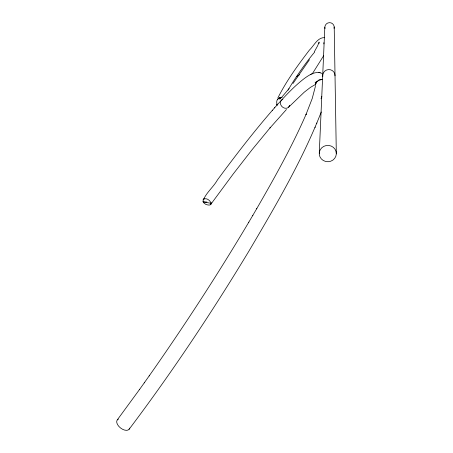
<?xml version="1.0" encoding="UTF-8"?>
<svg xmlns="http://www.w3.org/2000/svg" width="453" height="453" viewBox="0 0 453 453"><rect width="100%" height="100%" fill="white"/><g stroke="black" fill="none" stroke-linecap="round" stroke-linejoin="round"><path stroke-width="0.68" d="M319.257 153.301L324.829 27.231M203.063 199.728C208.086 195.237 216.143 207.763 206.223 204.535C204.807 203.873 203.42 202.825 202.893 201.296C205.328 193.414 213.431 187.202 217.491 179.847C235.062 156.053 253.068 132.542 272.474 110.209M321.873 79.462L322.474 79.479L318.952 80.073L316.675 81.982A6.132 5.985 -4.8 0 0 315.537 85.283A6.138 6.014 -10.8 0 1 316.675 81.982L318.952 80.09L321.873 79.434M280.169 97.548L280.175 97.537A4.807 4.734 3.2 0 1 282.043 97.401A4.807 4.683 11 0 0 280.169 97.548L277.53 99.36M279.722 97.695L279.722 97.684A4.807 4.728 3.2 0 0 276.998 103.794M315.413 86.308L312.242 98.46L305.99 114.552L306.205 114.037C291.942 146.749 274.439 177.933 256.641 208.827L256.806 208.556L252.723 215.537M321.035 98.782L321.058 98.714A268.255 29.688 -56.8 0 0 321.834 96.364M321.256 111.993C302.196 160.77 275.452 206.087 248.935 251.087C211.902 312.372 172.191 372.089 129.099 429.285M206.93 202.032L203.148 201.902L211.109 203.312M289.484 105.753L289.139 106.517A5.011 4.224 43.7 0 1 281.738 106.353A5.011 4.224 43.7 0 1 282.853 99.303M314.999 127.553L315.209 127.05M316.704 123.51L316.924 123.001M289.139 106.517L289.518 105.634M277.882 97.922C286.466 80.804 297.848 65.226 309.439 50.051C313.94 45.849 317.445 37.276 324.654 37.633M323.629 55.764L312.259 73.873M314.365 51.727L317.604 45.844L319.116 42.072L318.991 43.505M248.691 222.366L252.87 215.288M248.833 222.134L244.688 229.088C216.132 276.721 185.86 323.329 154.099 368.889L149.162 375.933M210.673 204.467L210.866 204.173A4.485 4.19 20.2 0 0 211.364 202.616M309.461 59.711L292.983 83.511M144.252 382.87L149.314 375.713M139.388 389.693L144.422 382.632M139.569 389.433L117.304 419.863M210.815 204.297L233.165 174.048L252.202 149.541L270.192 127.706L269.965 127.967L286.432 109.501M289.042 88.652L281.562 97.429M203.255 199.501L203.476 199.224A4.485 4.19 20.2 0 1 204.439 198.431M316.675 81.982L317.343 81.217M274.518 107.876C283.878 97.446 293.329 86.919 304.49 78.369C308.793 75.3 313.816 71.834 319.382 72.599M272.225 110.498L274.778 107.588M288.635 107.174L304.218 92.214L310.435 87.378L315.52 84.422M280.837 98.154L279.671 99.065L280.475 98.641M296.5 76.614L299.473 74.79M310.43 74.564L310.917 74.337M311.624 73.998L312.111 73.771M319.625 72.644L321.975 73.375M318.827 72.508L320.18 72.735M315.237 82.418L315.69 83.058M277.191 105.424L276.738 104.077L276.845 104.541M315.526 82.825L315.175 82.033L315.407 82.559M334.212 26.993L336.319 153.873A8.533 8.154 -0.9 0 1 323.232 160.47A8.533 8.154 -0.9 0 1 323.81 146.347A8.533 8.154 -0.9 0 1 336.319 153.873M129.626 428.119A7.548 4.292 38.1 0 1 120.436 427.898A7.548 4.292 38.1 0 1 118.369 419.121M322.774 76.648A6.172 6.048 -13.1 0 1 328.482 69.581A6.172 6.048 -13.1 0 1 335.022 75.798M324.982 28.596A4.723 4.66 -40.1 0 1 329.467 22.65A4.723 4.66 -40.1 0 1 334.093 28.363M288.063 90.141A32.055 2.961 -55.2 0 1 314.648 52.106M323.85 42.656A36.965 3.414 -55.2 0 1 323.782 43.93"/></g></svg>
